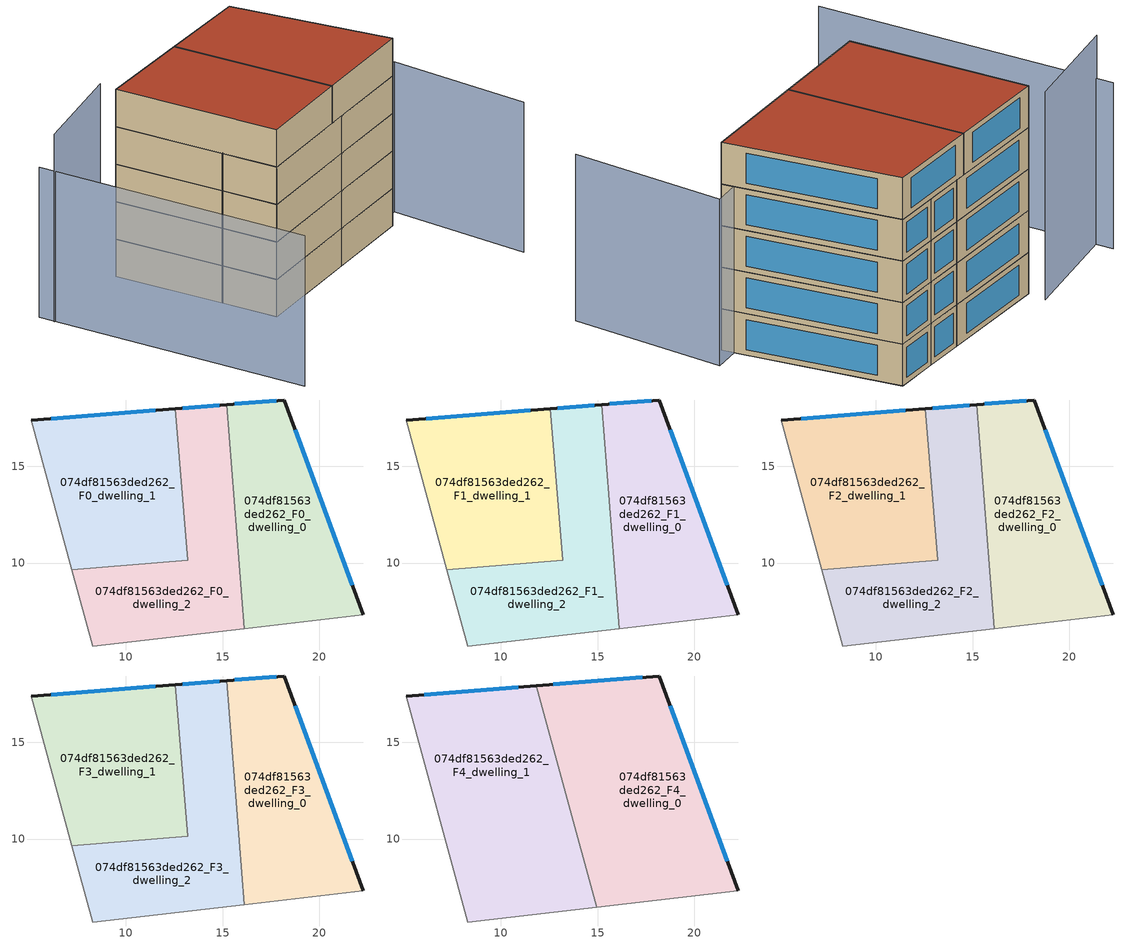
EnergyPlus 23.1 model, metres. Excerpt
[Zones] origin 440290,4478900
074df81563ded262_F0_dwelling_0
 floor ground (EU_floor_Construction): 22.28,7.33 18.19,18.43 15.2,18.19 16.13,6.62 z0
 wall outside (EU_wall_Construction): 15.2,18.19 18.19,18.43 22.28,7.33 z0:3
 wall adiabatic (EU_wall_Construction): 22.28,7.33 16.13,6.62 z0:3
 wall to 074df81563ded262_F0_dwelling_2 (EU_wall_Construction): 16.13,6.62 15.2,18.19 z0:3
 window (EU_Window_Construction): 15.62,18.22 17.77,18.39 / 18.75,16.89 21.71,8.87 z0.42:2.58
074df81563ded262_F0_dwelling_1
 floor ground (EU_floor_Construction): 13.19,10.14 12.57,17.97 5.1,17.38 7.21,9.67 z0
 wall outside (EU_wall_Construction): 5.1,17.38 12.57,17.97 z0:3
 wall adiabatic (EU_wall_Construction): 7.21,9.67 5.1,17.38 z0:3
 wall to 074df81563ded262_F0_dwelling_2 (EU_wall_Construction): 12.57,17.97 13.19,10.14 7.21,9.67 z0:3
 window (EU_Window_Construction): 6.14,17.46 11.53,17.89 z0.42:2.58
074df81563ded262_F0_dwelling_2
 floor ground (EU_floor_Construction): 16.13,6.62 15.2,18.19 12.57,17.97 13.19,10.14 7.21,9.67 8.29,5.72 z0
 wall outside (EU_wall_Construction): 12.57,17.97 15.2,18.19 z0:3
 wall adiabatic (EU_wall_Construction): 16.13,6.62 8.29,5.72 7.21,9.67 z0:3
 window (EU_Window_Construction): 12.93,18 14.84,18.16 z0.42:2.58
074df81563ded262_F1_dwelling_0
 floor to 074df81563ded262_F0_dwelling_0 (EU_floor_Construction): 22.28,7.33 18.19,18.43 15.2,18.19 16.13,6.62 z3
 wall outside (EU_wall_Construction): 15.2,18.19 18.19,18.43 22.28,7.33 z3:6
 wall adiabatic (EU_wall_Construction): 22.28,7.33 16.13,6.62 z3:6
 wall to 074df81563ded262_F1_dwelling_2 (EU_wall_Construction): 16.13,6.62 15.2,18.19 z3:6
 window (EU_Window_Construction): 15.62,18.22 17.77,18.39 / 18.75,16.89 21.71,8.87 z3.42:5.58
074df81563ded262_F1_dwelling_1
 floor to 074df81563ded262_F0_dwelling_1 (EU_floor_Construction): 13.19,10.14 12.57,17.97 5.1,17.38 7.21,9.67 z3
 wall outside (EU_wall_Construction): 5.1,17.38 12.57,17.97 z3:6
 wall adiabatic (EU_wall_Construction): 7.21,9.67 5.1,17.38 z3:6
 wall to 074df81563ded262_F1_dwelling_2 (EU_wall_Construction): 12.57,17.97 13.19,10.14 7.21,9.67 z3:6
 window (EU_Window_Construction): 6.14,17.46 11.53,17.89 z3.42:5.58
074df81563ded262_F1_dwelling_2
 floor to 074df81563ded262_F0_dwelling_2 (EU_floor_Construction): 16.13,6.62 15.2,18.19 12.57,17.97 13.19,10.14 7.21,9.67 8.29,5.72 z3
 wall outside (EU_wall_Construction): 12.57,17.97 15.2,18.19 z3:6
 wall adiabatic (EU_wall_Construction): 16.13,6.62 8.29,5.72 7.21,9.67 z3:6
 window (EU_Window_Construction): 12.93,18 14.84,18.16 z3.42:5.58
074df81563ded262_F2_dwelling_0
 floor to 074df81563ded262_F1_dwelling_0 (EU_floor_Construction): 22.28,7.33 18.19,18.43 15.2,18.19 16.13,6.62 z6
 wall outside (EU_wall_Construction): 15.2,18.19 18.19,18.43 22.28,7.33 z6:9
 wall adiabatic (EU_wall_Construction): 22.28,7.33 16.13,6.62 z6:9
 wall to 074df81563ded262_F2_dwelling_2 (EU_wall_Construction): 16.13,6.62 15.2,18.19 z6:9
 window (EU_Window_Construction): 15.62,18.22 17.77,18.39 / 18.75,16.89 21.71,8.87 z6.42:8.58
074df81563ded262_F2_dwelling_1
 floor to 074df81563ded262_F1_dwelling_1 (EU_floor_Construction): 13.19,10.14 12.57,17.97 5.1,17.38 7.21,9.67 z6
 wall outside (EU_wall_Construction): 5.1,17.38 12.57,17.97 z6:9
 wall adiabatic (EU_wall_Construction): 7.21,9.67 5.1,17.38 z6:9
 wall to 074df81563ded262_F2_dwelling_2 (EU_wall_Construction): 12.57,17.97 13.19,10.14 7.21,9.67 z6:9
 window (EU_Window_Construction): 6.14,17.46 11.53,17.89 z6.42:8.58
074df81563ded262_F2_dwelling_2
 floor to 074df81563ded262_F1_dwelling_2 (EU_floor_Construction): 16.13,6.62 15.2,18.19 12.57,17.97 13.19,10.14 7.21,9.67 8.29,5.72 z6
 wall outside (EU_wall_Construction): 12.57,17.97 15.2,18.19 z6:9
 wall adiabatic (EU_wall_Construction): 16.13,6.62 8.29,5.72 7.21,9.67 z6:9
 window (EU_Window_Construction): 12.93,18 14.84,18.16 z6.42:8.58
074df81563ded262_F3_dwelling_0
 floor to 074df81563ded262_F2_dwelling_0 (EU_floor_Construction): 22.28,7.33 18.19,18.43 15.2,18.19 16.13,6.62 z9
 wall outside (EU_wall_Construction): 15.2,18.19 18.19,18.43 22.28,7.33 z9:12
 wall adiabatic (EU_wall_Construction): 22.28,7.33 16.13,6.62 z9:12
 wall to 074df81563ded262_F3_dwelling_2 (EU_wall_Construction): 16.13,6.62 15.2,18.19 z9:12
 window (EU_Window_Construction): 15.62,18.22 17.77,18.39 / 18.75,16.89 21.71,8.87 z9.42:11.58
074df81563ded262_F3_dwelling_1
 floor to 074df81563ded262_F2_dwelling_1 (EU_floor_Construction): 13.19,10.14 12.57,17.97 5.1,17.38 7.21,9.67 z9
 wall outside (EU_wall_Construction): 5.1,17.38 12.57,17.97 z9:12
 wall adiabatic (EU_wall_Construction): 7.21,9.67 5.1,17.38 z9:12
 wall to 074df81563ded262_F3_dwelling_2 (EU_wall_Construction): 12.57,17.97 13.19,10.14 7.21,9.67 z9:12
 window (EU_Window_Construction): 6.14,17.46 11.53,17.89 z9.42:11.58
074df81563ded262_F3_dwelling_2
 floor to 074df81563ded262_F2_dwelling_2 (EU_floor_Construction): 16.13,6.62 15.2,18.19 12.57,17.97 13.19,10.14 7.21,9.67 8.29,5.72 z9
 wall outside (EU_wall_Construction): 12.57,17.97 15.2,18.19 z9:12
 wall adiabatic (EU_wall_Construction): 16.13,6.62 8.29,5.72 7.21,9.67 z9:12
 window (EU_Window_Construction): 12.93,18 14.84,18.16 z9.42:11.58
074df81563ded262_F4_dwelling_0
 floor to 074df81563ded262_F3_dwelling_0 (EU_floor_Construction): 22.28,7.33 18.19,18.43 15.2,18.19 16.13,6.62 z12
 floor to 074df81563ded262_F3_dwelling_2 (EU_floor_Construction): 16.13,6.62 15.2,18.19 12.57,17.97 12.87,14.12 14.96,6.48 z12
 floor to 074df81563ded262_F3_dwelling_1 (EU_floor_Construction): 12.87,14.12 12.57,17.97 11.84,17.92 z12
 wall outside (EU_wall_Construction): 11.84,17.92 18.19,18.43 22.28,7.33 z12:15
 wall adiabatic (EU_wall_Construction): 22.28,7.33 14.96,6.48 z12:15
 wall to 074df81563ded262_F4_dwelling_1 (EU_wall_Construction): 14.96,6.48 11.84,17.92 z12:15
 window (EU_Window_Construction): 12.72,17.99 17.31,18.36 / 18.75,16.89 21.71,8.87 z12.42:14.58
 roof outside (EU_roof_Construction): 18.19,18.43 22.28,7.33 14.96,6.48 11.84,17.92 z15
074df81563ded262_F4_dwelling_1
 floor to 074df81563ded262_F3_dwelling_1 (EU_floor_Construction): 13.19,10.14 12.87,14.12 11.84,17.92 5.1,17.38 7.21,9.67 z12
 floor to 074df81563ded262_F3_dwelling_2 (EU_floor_Construction): 14.96,6.48 12.87,14.12 13.19,10.14 7.21,9.67 8.29,5.72 z12
 wall outside (EU_wall_Construction): 5.1,17.38 11.84,17.92 z12:15
 wall adiabatic (EU_wall_Construction): 14.96,6.48 8.29,5.72 5.1,17.38 z12:15
 window (EU_Window_Construction): 6.04,17.45 10.9,17.84 z12.42:14.58
 roof outside (EU_roof_Construction): 11.84,17.92 14.96,6.48 8.29,5.72 5.1,17.38 z15
shading: 8.29,5.72 23.68,8.4 / 23.68,8.4 25.44,-1.64 / -2.16,17.96 2.82,-1.44 z0:12; -1.99,16.79 4.97,18.62 z0:15
[Building]
EU S2 Campaign: North Axis=0; Terrain=City; Solar Distribution=FullExterior
[Site:Location]
Madrid: Latitude=40.5; Longitude=-3.5; Time Zone=1; Elevation=609
[SizingPeriod:WeatherFileDays]
AnnualSizingPeriod: Begin Month=1; Begin Day of Month=1; End Month=12; End Day of Month=31; Day of Week for Start Day=Monday; Use Weather File Daylight Saving Period=No; Use Weather File Rain and Snow Indicators=No
[MATERIAL]
EU_InternalMass_Material: Roughness=MediumRough; Thickness=0.1; Conductivity=1; Density=1800; Specific Heat=900; Thermal Absorptance=0.9; Solar Absorptance=0.7; Visible Absorptance=0.7
[MATERIAL:NOMASS] Roughness=MediumRough; Thermal Absorptance=0.9; Solar Absorptance=0.7; Visible Absorptance=0.7
Name | Thermal Resistance
EU_wall_NoMass | 1.60022
EU_roof_NoMass | 1.57597
EU_floor_NoMass | 0.470652
[WINDOWMATERIAL:SIMPLEGLAZINGSYSTEM]
EU_Window_SimpleGlazing: UFactor=3.28802; Solar Heat Gain Coefficient=0.85; Visible Transmittance=0.85
[CONSTRUCTION]
EU_wall_Construction: EU_wall_NoMass
EU_roof_Construction: EU_roof_NoMass
EU_floor_Construction: EU_floor_NoMass
EU_InternalMass_Construction: EU_InternalMass_Material
EU_Window_Construction: EU_Window_SimpleGlazing
[ZONE] Type=1; Multiplier=1; Ceiling Height=autocalculate; Floor Area=autocalculate; Part of Total Floor Area=Yes
Name | Volume
074df81563ded262_F0_dwelling_0; 074df81563ded262_F1_dwelling_0; 074df81563ded262_F2_dwelling_0; 074df81563ded262_F3_dwelling_0 | 158.873
074df81563ded262_F4_dwelling_0 | 238.291
074df81563ded262_F0_dwelling_1; 074df81563ded262_F1_dwelling_1; 074df81563ded262_F2_dwelling_1; 074df81563ded262_F3_dwelling_1 | 158.851
074df81563ded262_F4_dwelling_1 | 238.287
074df81563ded262_F0_dwelling_2; 074df81563ded262_F1_dwelling_2; 074df81563ded262_F2_dwelling_2; 074df81563ded262_F3_dwelling_2 | 158.863
[INTERNALMASS] Construction=EU_InternalMass_Construction
Name | Zone or ZoneList | Surface Area
074df81563ded262_F0_dwelling_0_EU_InternalMass | 074df81563ded262_F0_dwelling_0 | 52.9596
074df81563ded262_F0_dwelling_1_EU_InternalMass | 074df81563ded262_F0_dwelling_1 | 52.953
074df81563ded262_F0_dwelling_2_EU_InternalMass | 074df81563ded262_F0_dwelling_2 | 52.9544
074df81563ded262_F1_dwelling_0_EU_InternalMass | 074df81563ded262_F1_dwelling_0 | 52.9596
074df81563ded262_F1_dwelling_1_EU_InternalMass | 074df81563ded262_F1_dwelling_1 | 52.953
074df81563ded262_F1_dwelling_2_EU_InternalMass | 074df81563ded262_F1_dwelling_2 | 52.9544
074df81563ded262_F2_dwelling_0_EU_InternalMass | 074df81563ded262_F2_dwelling_0 | 52.9596
074df81563ded262_F2_dwelling_1_EU_InternalMass | 074df81563ded262_F2_dwelling_1 | 52.953
074df81563ded262_F2_dwelling_2_EU_InternalMass | 074df81563ded262_F2_dwelling_2 | 52.9544
074df81563ded262_F3_dwelling_0_EU_InternalMass | 074df81563ded262_F3_dwelling_0 | 52.9596
074df81563ded262_F3_dwelling_1_EU_InternalMass | 074df81563ded262_F3_dwelling_1 | 52.953
074df81563ded262_F3_dwelling_2_EU_InternalMass | 074df81563ded262_F3_dwelling_2 | 52.9544
074df81563ded262_F4_dwelling_0_EU_InternalMass | 074df81563ded262_F4_dwelling_0 | 79.4311
074df81563ded262_F4_dwelling_1_EU_InternalMass | 074df81563ded262_F4_dwelling_1 | 79.4325
[OTHEREQUIPMENT] Fuel Type=Electricity; Design Level Calculation Method=Watts/Area; Power per Zone Floor Area=1; Fraction Latent=0; Fraction Radiant=0; Fraction Lost=0; Carbon Dioxide Generation Rate=0; EndUse Subcategory=EU_Step8_InternalGains
Name | Zone or ZoneList or Space or SpaceList | Schedule
EU_Step8_InternalGain_074df81563ded262_F0_dwelling_0_f000 | 074df81563ded262_F0_dwelling_0 | EU_Step8_GainSchedule_074df81563ded262_F0_dwelling_0_f000
EU_Step8_InternalGain_074df81563ded262_F0_dwelling_1_f000 | 074df81563ded262_F0_dwelling_1 | EU_Step8_GainSchedule_074df81563ded262_F0_dwelling_1_f000
EU_Step8_InternalGain_074df81563ded262_F0_dwelling_2_f000 | 074df81563ded262_F0_dwelling_2 | EU_Step8_GainSchedule_074df81563ded262_F0_dwelling_2_f000
EU_Step8_InternalGain_074df81563ded262_F1_dwelling_0_f000 | 074df81563ded262_F1_dwelling_0 | EU_Step8_GainSchedule_074df81563ded262_F1_dwelling_0_f000
EU_Step8_InternalGain_074df81563ded262_F1_dwelling_1_f000 | 074df81563ded262_F1_dwelling_1 | EU_Step8_GainSchedule_074df81563ded262_F1_dwelling_1_f000
EU_Step8_InternalGain_074df81563ded262_F1_dwelling_2_f000 | 074df81563ded262_F1_dwelling_2 | EU_Step8_GainSchedule_074df81563ded262_F1_dwelling_2_f000
EU_Step8_InternalGain_074df81563ded262_F2_dwelling_0_f000 | 074df81563ded262_F2_dwelling_0 | EU_Step8_GainSchedule_074df81563ded262_F2_dwelling_0_f000
EU_Step8_InternalGain_074df81563ded262_F2_dwelling_1_f000 | 074df81563ded262_F2_dwelling_1 | EU_Step8_GainSchedule_074df81563ded262_F2_dwelling_1_f000
EU_Step8_InternalGain_074df81563ded262_F2_dwelling_2_f000 | 074df81563ded262_F2_dwelling_2 | EU_Step8_GainSchedule_074df81563ded262_F2_dwelling_2_f000
EU_Step8_InternalGain_074df81563ded262_F3_dwelling_0_f000 | 074df81563ded262_F3_dwelling_0 | EU_Step8_GainSchedule_074df81563ded262_F3_dwelling_0_f000
EU_Step8_InternalGain_074df81563ded262_F3_dwelling_1_f000 | 074df81563ded262_F3_dwelling_1 | EU_Step8_GainSchedule_074df81563ded262_F3_dwelling_1_f000
EU_Step8_InternalGain_074df81563ded262_F3_dwelling_2_f000 | 074df81563ded262_F3_dwelling_2 | EU_Step8_GainSchedule_074df81563ded262_F3_dwelling_2_f000
EU_Step8_InternalGain_074df81563ded262_F4_dwelling_0_f000 | 074df81563ded262_F4_dwelling_0 | EU_Step8_GainSchedule_074df81563ded262_F4_dwelling_0_f000
EU_Step8_InternalGain_074df81563ded262_F4_dwelling_1_f000 | 074df81563ded262_F4_dwelling_1 | EU_Step8_GainSchedule_074df81563ded262_F4_dwelling_1_f000
[ZONEVENTILATION:DESIGNFLOWRATE] Schedule=EU_AlwaysOn; Design Flow Rate Calculation Method=AirChanges/Hour; Air Changes per Hour=0.480704; Ventilation Type=Natural; Fan Pressure Rise=0; Fan Total Efficiency=1; Constant Term Coefficient=1; Temperature Term Coefficient=0; Velocity Term Coefficient=0; Velocity Squared Term Coefficient=0; Minimum Indoor Temperature=-100; Maximum Indoor Temperature=100; Delta Temperature=-100; Minimum Outdoor Temperature=-100; Maximum Outdoor Temperature=100; Maximum Wind Speed=40
Name | Zone or ZoneList or Space or SpaceList
EU_ConstantAir_074df81563ded262_F0_dwelling_0 | 074df81563ded262_F0_dwelling_0
EU_ConstantAir_074df81563ded262_F0_dwelling_1 | 074df81563ded262_F0_dwelling_1
EU_ConstantAir_074df81563ded262_F0_dwelling_2 | 074df81563ded262_F0_dwelling_2
EU_ConstantAir_074df81563ded262_F1_dwelling_0 | 074df81563ded262_F1_dwelling_0
EU_ConstantAir_074df81563ded262_F1_dwelling_1 | 074df81563ded262_F1_dwelling_1
EU_ConstantAir_074df81563ded262_F1_dwelling_2 | 074df81563ded262_F1_dwelling_2
EU_ConstantAir_074df81563ded262_F2_dwelling_0 | 074df81563ded262_F2_dwelling_0
EU_ConstantAir_074df81563ded262_F2_dwelling_1 | 074df81563ded262_F2_dwelling_1
EU_ConstantAir_074df81563ded262_F2_dwelling_2 | 074df81563ded262_F2_dwelling_2
EU_ConstantAir_074df81563ded262_F3_dwelling_0 | 074df81563ded262_F3_dwelling_0
EU_ConstantAir_074df81563ded262_F3_dwelling_1 | 074df81563ded262_F3_dwelling_1
EU_ConstantAir_074df81563ded262_F3_dwelling_2 | 074df81563ded262_F3_dwelling_2
EU_ConstantAir_074df81563ded262_F4_dwelling_0 | 074df81563ded262_F4_dwelling_0
EU_ConstantAir_074df81563ded262_F4_dwelling_1 | 074df81563ded262_F4_dwelling_1
[HVACTEMPLATE:THERMOSTAT] Constant Heating Setpoint=20; Constant Cooling Setpoint=50
EU_HeatOnly_074df81563ded262_F0_dwelling_0; EU_HeatOnly_074df81563ded262_F0_dwelling_1; EU_HeatOnly_074df81563ded262_F0_dwelling_2; EU_HeatOnly_074df81563ded262_F1_dwelling_0; EU_HeatOnly_074df81563ded262_F1_dwelling_1; EU_HeatOnly_074df81563ded262_F1_dwelling_2; EU_HeatOnly_074df81563ded262_F2_dwelling_0; EU_HeatOnly_074df81563ded262_F2_dwelling_1; EU_HeatOnly_074df81563ded262_F2_dwelling_2; EU_HeatOnly_074df81563ded262_F3_dwelling_0; EU_HeatOnly_074df81563ded262_F3_dwelling_1; EU_HeatOnly_074df81563ded262_F3_dwelling_2; EU_HeatOnly_074df81563ded262_F4_dwelling_0; EU_HeatOnly_074df81563ded262_F4_dwelling_1
[HVACTEMPLATE:ZONE:IDEALLOADSAIRSYSTEM] System Availability Schedule=EU_AlwaysOn; Maximum Heating Supply Air Temperature=50; Minimum Cooling Supply Air Temperature=13; Maximum Heating Supply Air Humidity Ratio=0.0156; Minimum Cooling Supply Air Humidity Ratio=0.0077; Heating Limit=NoLimit; Cooling Limit=NoLimit; Heating Availability Schedule=EU_AlwaysOn; Cooling Availability Schedule=EU_CoolingOff; Dehumidification Control Type=ConstantSensibleHeatRatio; Cooling Sensible Heat Ratio=0.7; Dehumidification Setpoint=60; Humidification Control Type=None; Humidification Setpoint=30; Outdoor Air Method=None; Outdoor Air Flow Rate per Person=0.00944; Outdoor Air Flow Rate per Zone Floor Area=0; Outdoor Air Flow Rate per Zone=0; Demand Controlled Ventilation Type=None; Outdoor Air Economizer Type=NoEconomizer; Heat Recovery Type=None; Sensible Heat Recovery Effectiveness=0.7; Latent Heat Recovery Effectiveness=0.65
Name | Template Thermostat
074df81563ded262_F0_dwelling_0 | EU_HeatOnly_074df81563ded262_F0_dwelling_0
074df81563ded262_F0_dwelling_1 | EU_HeatOnly_074df81563ded262_F0_dwelling_1
074df81563ded262_F0_dwelling_2 | EU_HeatOnly_074df81563ded262_F0_dwelling_2
074df81563ded262_F1_dwelling_0 | EU_HeatOnly_074df81563ded262_F1_dwelling_0
074df81563ded262_F1_dwelling_1 | EU_HeatOnly_074df81563ded262_F1_dwelling_1
074df81563ded262_F1_dwelling_2 | EU_HeatOnly_074df81563ded262_F1_dwelling_2
074df81563ded262_F2_dwelling_0 | EU_HeatOnly_074df81563ded262_F2_dwelling_0
074df81563ded262_F2_dwelling_1 | EU_HeatOnly_074df81563ded262_F2_dwelling_1
074df81563ded262_F2_dwelling_2 | EU_HeatOnly_074df81563ded262_F2_dwelling_2
074df81563ded262_F3_dwelling_0 | EU_HeatOnly_074df81563ded262_F3_dwelling_0
074df81563ded262_F3_dwelling_1 | EU_HeatOnly_074df81563ded262_F3_dwelling_1
074df81563ded262_F3_dwelling_2 | EU_HeatOnly_074df81563ded262_F3_dwelling_2
074df81563ded262_F4_dwelling_0 | EU_HeatOnly_074df81563ded262_F4_dwelling_0
074df81563ded262_F4_dwelling_1 | EU_HeatOnly_074df81563ded262_F4_dwelling_1
[SIZING:ZONE] Zone Cooling Design Supply Air Temperature Input Method=SupplyAirTemperature; Zone Cooling Design Supply Air Temperature=13; Zone Heating Design Supply Air Temperature Input Method=SupplyAirTemperature; Zone Heating Design Supply Air Temperature=50; Zone Cooling Design Supply Air Humidity Ratio=0.008; Zone Heating Design Supply Air Humidity Ratio=0.008; Cooling Design Air Flow Method=DesignDay; Cooling Design Air Flow Rate=0; Cooling Minimum Air Flow per Zone Floor Area=0.000762; Cooling Minimum Air Flow=0; Cooling Minimum Air Flow Fraction=0.2; Heating Design Air Flow Method=DesignDay; Heating Design Air Flow Rate=0; Heating Maximum Air Flow per Zone Floor Area=0.002032; Heating Maximum Air Flow=0.141576; Heating Maximum Air Flow Fraction=0.3; Account for Dedicated Outdoor Air System=No; Dedicated Outdoor Air System Control Strategy=NeutralSupplyAir; Dedicated Outdoor Air Low Setpoint Temperature for Design=autosize; Dedicated Outdoor Air High Setpoint Temperature for Design=autosize; Zone Load Sizing Method=Sensible Load Only No Latent Load; Zone Latent Cooling Design Supply Air Humidity Ratio Input Method=HumidityRatioDifference; Zone Cooling Design Supply Air Humidity Ratio Difference=0.005; Zone Latent Heating Design Supply Air Humidity Ratio Input Method=HumidityRatioDifference; Zone Humidification Design Supply Air Humidity Ratio Difference=0.005
074df81563ded262_F0_dwelling_0; 074df81563ded262_F0_dwelling_1; 074df81563ded262_F0_dwelling_2; 074df81563ded262_F1_dwelling_0; 074df81563ded262_F1_dwelling_1; 074df81563ded262_F1_dwelling_2; 074df81563ded262_F2_dwelling_0; 074df81563ded262_F2_dwelling_1; 074df81563ded262_F2_dwelling_2; 074df81563ded262_F3_dwelling_0; 074df81563ded262_F3_dwelling_1; 074df81563ded262_F3_dwelling_2; 074df81563ded262_F4_dwelling_0; 074df81563ded262_F4_dwelling_1
[SCHEDULE:CONSTANT]
Name | Hourly Value
EU_AlwaysOn | 1
EU_CoolingOff | 0
[SCHEDULE:FILE] Column Number=1; Rows to Skip at Top=0; Number of Hours of Data=8760; Column Separator=Comma; Interpolate to Timestep=No; Minutes per Item=60; Adjust Schedule for Daylight Savings=Yes
Name | File
EU_Step8_GainSchedule_074df81563ded262_F0_dwelling_0_f000 | ../../schedules/074df81563ded262/074df81563ded262_F0_dwelling_0_f000_gain.csv
EU_Step8_GainSchedule_074df81563ded262_F0_dwelling_1_f000 | ../../schedules/074df81563ded262/074df81563ded262_F0_dwelling_1_f000_gain.csv
EU_Step8_GainSchedule_074df81563ded262_F0_dwelling_2_f000 | ../../schedules/074df81563ded262/074df81563ded262_F0_dwelling_2_f000_gain.csv
EU_Step8_GainSchedule_074df81563ded262_F1_dwelling_0_f000 | ../../schedules/074df81563ded262/074df81563ded262_F1_dwelling_0_f000_gain.csv
EU_Step8_GainSchedule_074df81563ded262_F1_dwelling_1_f000 | ../../schedules/074df81563ded262/074df81563ded262_F1_dwelling_1_f000_gain.csv
EU_Step8_GainSchedule_074df81563ded262_F1_dwelling_2_f000 | ../../schedules/074df81563ded262/074df81563ded262_F1_dwelling_2_f000_gain.csv
EU_Step8_GainSchedule_074df81563ded262_F2_dwelling_0_f000 | ../../schedules/074df81563ded262/074df81563ded262_F2_dwelling_0_f000_gain.csv
EU_Step8_GainSchedule_074df81563ded262_F2_dwelling_1_f000 | ../../schedules/074df81563ded262/074df81563ded262_F2_dwelling_1_f000_gain.csv
EU_Step8_GainSchedule_074df81563ded262_F2_dwelling_2_f000 | ../../schedules/074df81563ded262/074df81563ded262_F2_dwelling_2_f000_gain.csv
EU_Step8_GainSchedule_074df81563ded262_F3_dwelling_0_f000 | ../../schedules/074df81563ded262/074df81563ded262_F3_dwelling_0_f000_gain.csv
EU_Step8_GainSchedule_074df81563ded262_F3_dwelling_1_f000 | ../../schedules/074df81563ded262/074df81563ded262_F3_dwelling_1_f000_gain.csv
EU_Step8_GainSchedule_074df81563ded262_F3_dwelling_2_f000 | ../../schedules/074df81563ded262/074df81563ded262_F3_dwelling_2_f000_gain.csv
EU_Step8_GainSchedule_074df81563ded262_F4_dwelling_0_f000 | ../../schedules/074df81563ded262/074df81563ded262_F4_dwelling_0_f000_gain.csv
EU_Step8_GainSchedule_074df81563ded262_F4_dwelling_1_f000 | ../../schedules/074df81563ded262/074df81563ded262_F4_dwelling_1_f000_gain.csv
